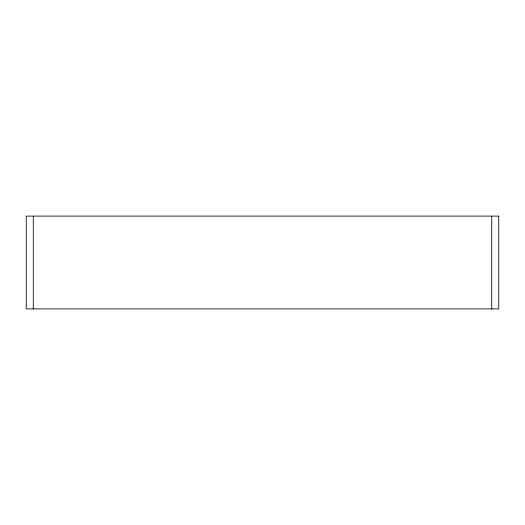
<?xml version="1.0" encoding="UTF-8"?>
<svg xmlns="http://www.w3.org/2000/svg" width="525" height="525" viewBox="0 0 525 525"><rect width="100%" height="100%" fill="white"/><g stroke="black" fill="none" stroke-linecap="round" stroke-linejoin="round"><path stroke-width="0.79" d="M491.722 216.097L491.722 308.903M33.278 216.097L33.278 308.903M498.75 216.097L26.25 216.097L26.25 308.903L498.75 308.903L498.75 216.097"/></g></svg>
